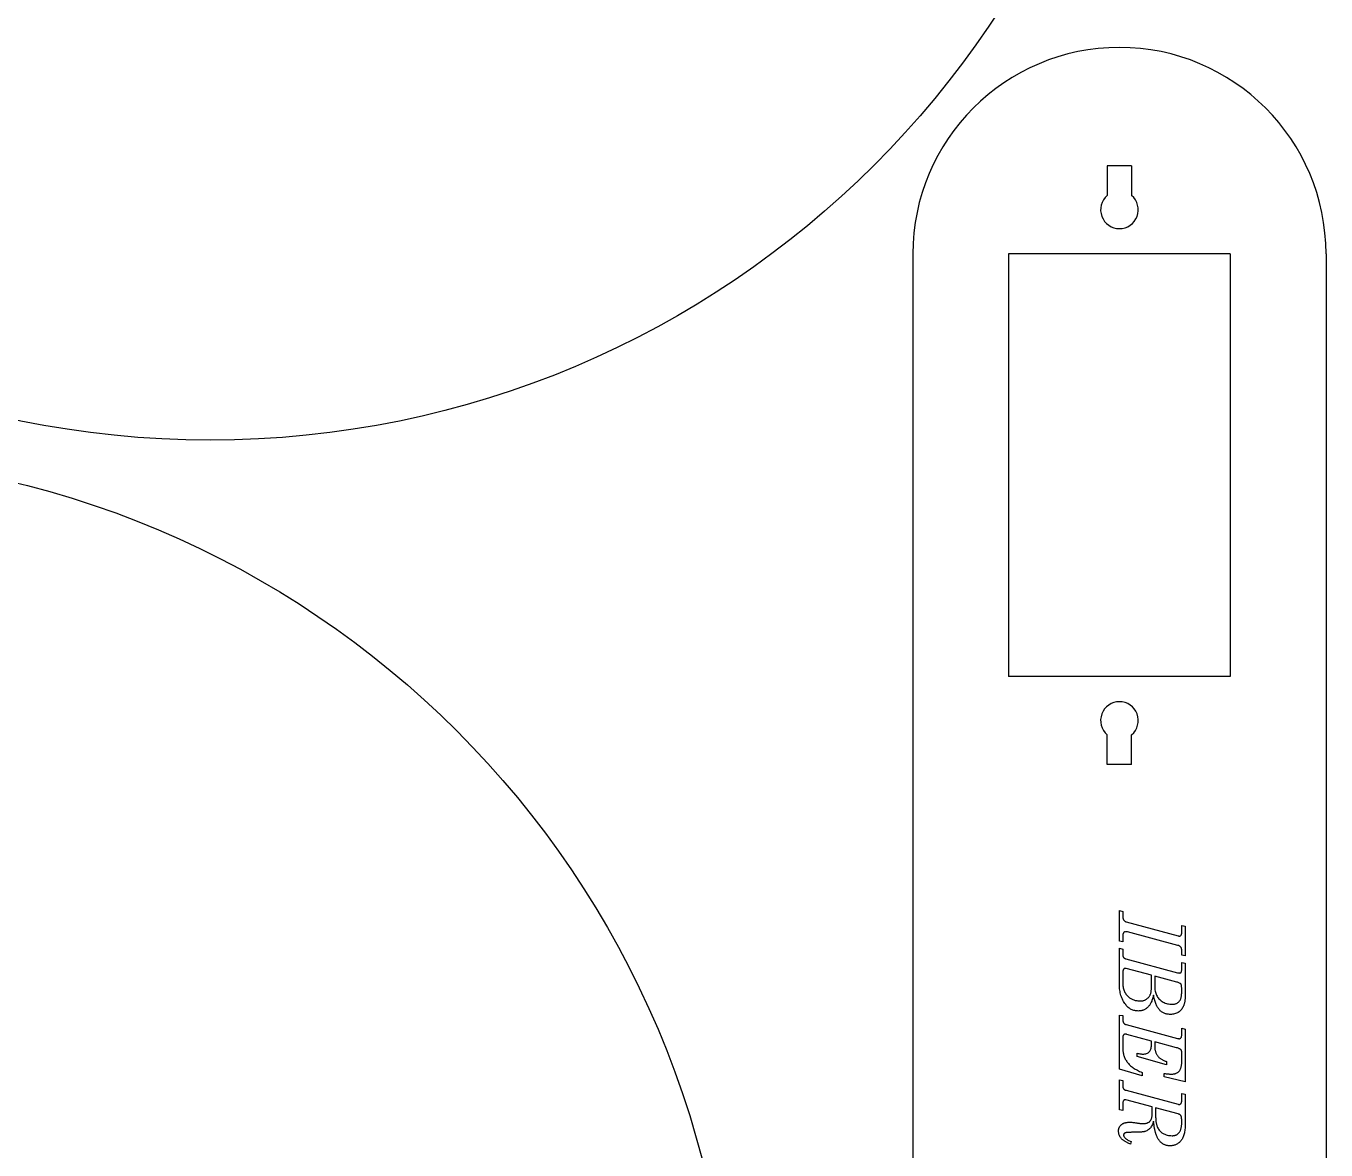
# Model space of a CAD drawing. Header units: millimetres. Extents: x 1 to 263, y 334 to 648.
# Drawn here: x 191.3 to 260.6, y 509.9 to 569.8 of the extents above; entities that cross this region are included whole.
import ezdxf

# ---------------------------------------------------------------- set-up
doc = ezdxf.new("R2010")
doc.units = ezdxf.units.MM

msp = doc.modelspace()

# ---------------------------------------------------------------- linework, layer by layer
at = {"color": 7, "linetype": 'Continuous', "lineweight": 25}
for p, q in [((250.204, 562.337), (248.904, 562.337)), ((248.904, 562.337), (248.904, 560.747)), ((250.204, 562.337), (250.204, 560.747)), ((238.554, 557.637), (238.554, 457.637)), ((255.454, 557.637), (243.654, 557.637)), ((243.654, 557.637), (243.654, 535.137)), ((255.454, 557.637), (255.454, 535.137)), ((260.554, 557.637), (260.554, 457.637)), ((255.454, 535.137), (243.654, 535.137)), ((248.904, 530.437), (248.904, 532.027)), ((250.204, 530.437), (250.204, 532.027)), ((250.204, 530.437), (248.904, 530.437)), ((249.554, 521.028), (249.554, 522.656)), ((249.554, 522.656), (249.733, 522.612)), ((249.733, 522.612), (249.733, 522.384)), ((249.916, 522.058), (252.682, 521.312)), ((249.733, 521.281), (249.733, 520.988)), ((252.656, 520.808), (249.991, 521.527)), ((252.874, 521.522), (252.874, 521.873)), ((252.874, 521.873), (253.054, 521.835)), ((253.054, 521.835), (253.054, 520.252)), ((249.733, 520.988), (249.554, 521.028)), ((249.554, 518.734), (249.554, 520.651)), ((249.554, 520.651), (249.733, 520.599)), ((249.733, 520.599), (249.733, 520.305)), ((249.899, 520.088), (252.639, 519.35)), ((252.874, 520.288), (252.874, 520.529)), ((253.054, 520.252), (252.874, 520.288)), ((252.874, 519.572), (252.874, 519.894)), ((252.874, 519.894), (253.054, 519.851)), ((253.054, 519.851), (253.054, 518.116)), ((249.733, 519.318), (249.733, 518.826)), ((251.259, 519.213), (249.909, 519.576)), ((251.259, 518.529), (251.259, 519.213)), ((252.605, 518.851), (251.438, 519.165)), ((251.438, 519.165), (251.438, 518.558)), ((249.554, 514.213), (249.554, 517.083)), ((249.554, 517.083), (249.733, 517.062)), ((249.733, 517.062), (249.733, 516.877)), ((249.906, 516.586), (252.649, 515.847)), ((252.874, 516.098), (252.874, 516.388)), ((252.874, 516.388), (253.054, 516.341)), ((249.733, 515.896), (249.733, 515.337)), ((251.259, 515.712), (249.956, 516.065)), ((251.259, 515.485), (251.259, 515.712)), ((253.054, 516.341), (253.054, 513.54)), ((250.496, 514.886), (250.496, 515.065)), ((252.602, 515.351), (251.438, 515.662)), ((251.438, 515.662), (251.438, 515.404)), ((252.874, 514.619), (252.874, 515.103)), ((252.067, 514.437), (250.496, 514.886)), ((252.067, 514.617), (252.067, 514.437)), ((250.765, 513.854), (249.554, 514.213)), ((249.554, 512.046), (249.554, 513.649)), ((249.554, 513.649), (249.733, 513.606)), ((250.765, 514.033), (250.765, 513.854)), ((251.932, 513.809), (251.932, 513.989)), ((253.054, 513.54), (251.932, 513.809)), ((249.733, 513.606), (249.733, 513.318)), ((249.906, 513.086), (252.682, 512.339)), ((252.874, 512.578), (252.874, 512.924)), ((252.874, 512.924), (253.054, 512.881)), ((249.733, 512.358), (249.733, 512.006)), ((251.304, 512.201), (249.902, 512.579)), ((253.054, 512.881), (253.054, 511.279)), ((249.733, 512.006), (249.554, 512.046)), ((251.304, 511.875), (251.304, 512.201)), ((252.681, 511.83), (251.483, 512.154)), ((251.483, 512.154), (251.483, 511.694)), ((250.182, 510.35), (250.14, 510.219))]:
    msp.add_line(p, q, dxfattribs=at)
for centre in [(201.138, 597.721), (178.921, 496.873)]:
    msp.add_circle(centre, 50, dxfattribs=at)
for centre, radius, start, end in [((249.554, 557.637), 11, 0, 180), ((249.554, 559.987), 1, 130.5416, 49.4584), ((249.554, 532.787), 1, 310.5416, 229.4584)]:
    msp.add_arc(centre, radius, start, end, dxfattribs=at)
for points, knots in [([(249.733, 522.384), (249.734, 522.362), (249.735, 522.321), (249.743, 522.262), (249.758, 522.21), (249.777, 522.164), (249.803, 522.127), (249.835, 522.096), (249.873, 522.072), (249.901, 522.063), (249.916, 522.058)], [0, 0, 0, 0, 0.16289, 0.308083, 0.441259, 0.560619, 0.672526, 0.77904, 0.887133, 1, 1, 1, 1]), ([(249.888, 521.537), (249.876, 521.536), (249.853, 521.535), (249.821, 521.524), (249.793, 521.507), (249.77, 521.481), (249.753, 521.445), (249.741, 521.4), (249.735, 521.344), (249.734, 521.303), (249.733, 521.281)], [0, 0, 0, 0, 0.105606, 0.20336, 0.295983, 0.392336, 0.502932, 0.639943, 0.804048, 1, 1, 1, 1]), ([(249.991, 521.527), (249.975, 521.53), (249.942, 521.536), (249.907, 521.536), (249.888, 521.537)], [0, 0, 0, 0, 0.447795, 1, 1, 1, 1]), ([(252.682, 521.312), (252.692, 521.309), (252.711, 521.303), (252.731, 521.302), (252.741, 521.302)], [0, 0, 0, 0, 0.519154, 1, 1, 1, 1]), ([(252.741, 521.302), (252.751, 521.302), (252.771, 521.303), (252.798, 521.314), (252.821, 521.329), (252.841, 521.352), (252.857, 521.383), (252.868, 521.421), (252.873, 521.469), (252.874, 521.503), (252.874, 521.522)], [0, 0, 0, 0, 0.104085, 0.199432, 0.295022, 0.394103, 0.508377, 0.644119, 0.807051, 1, 1, 1, 1]), ([(252.874, 520.529), (252.874, 520.548), (252.873, 520.584), (252.863, 520.634), (252.848, 520.678), (252.825, 520.715), (252.795, 520.746), (252.756, 520.771), (252.709, 520.793), (252.674, 520.803), (252.656, 520.808)], [0, 0, 0, 0, 0.145471, 0.275279, 0.389911, 0.497909, 0.605728, 0.720655, 0.853077, 1, 1, 1, 1]), ([(249.733, 520.305), (249.734, 520.291), (249.735, 520.265), (249.743, 520.227), (249.755, 520.193), (249.773, 520.163), (249.798, 520.139), (249.826, 520.116), (249.861, 520.1), (249.886, 520.092), (249.899, 520.088)], [0, 0, 0, 0, 0.139079, 0.266385, 0.384752, 0.500926, 0.615687, 0.734706, 0.860921, 1, 1, 1, 1]), ([(249.773, 519.534), (249.767, 519.521), (249.753, 519.493), (249.741, 519.443), (249.735, 519.384), (249.734, 519.341), (249.733, 519.318)], [0, 0, 0, 0, 0.1945161, 0.423764, 0.6920753, 1, 1, 1, 1]), ([(249.864, 519.583), (249.855, 519.583), (249.836, 519.582), (249.81, 519.572), (249.789, 519.556), (249.778, 519.541), (249.773, 519.534)], [0, 0, 0, 0, 0.265043, 0.513562, 0.747761, 1, 1, 1, 1]), ([(249.909, 519.576), (249.901, 519.578), (249.886, 519.582), (249.871, 519.583), (249.864, 519.583)], [0, 0, 0, 0, 0.528056, 1, 1, 1, 1]), ([(252.639, 519.35), (252.658, 519.345), (252.695, 519.336), (252.733, 519.335), (252.752, 519.334)], [0, 0, 0, 0, 0.501731, 1, 1, 1, 1]), ([(252.752, 519.334), (252.762, 519.334), (252.781, 519.335), (252.807, 519.344), (252.829, 519.358), (252.847, 519.379), (252.86, 519.411), (252.869, 519.453), (252.873, 519.509), (252.874, 519.55), (252.874, 519.572)], [0, 0, 0, 0, 0.097029, 0.1843, 0.267221, 0.352033, 0.455012, 0.596707, 0.776812, 1, 1, 1, 1]), ([(249.887, 517.65), (249.86, 517.687), (249.807, 517.761), (249.739, 517.88), (249.682, 518.007), (249.635, 518.14), (249.599, 518.279), (249.573, 518.425), (249.556, 518.577), (249.555, 518.681), (249.554, 518.734)], [0, 0, 0, 0, 0.118179, 0.236962, 0.356197, 0.477891, 0.602128, 0.729743, 0.862173, 1, 1, 1, 1]), ([(249.733, 518.826), (249.734, 518.786), (249.736, 518.707), (249.75, 518.594), (249.773, 518.487), (249.806, 518.388), (249.848, 518.296), (249.9, 518.211), (249.961, 518.133), (250.009, 518.088), (250.033, 518.065)], [0, 0, 0, 0, 0.1422838, 0.2779887, 0.4064889, 0.5292649, 0.6490547, 0.7658293, 0.8824262, 1, 1, 1, 1]), ([(250.677, 517.847), (250.699, 517.848), (250.741, 517.849), (250.802, 517.857), (250.86, 517.872), (250.915, 517.892), (250.966, 517.918), (251.015, 517.949), (251.059, 517.987), (251.101, 518.029), (251.138, 518.077), (251.17, 518.129), (251.198, 518.186), (251.22, 518.246), (251.238, 518.311), (251.25, 518.38), (251.257, 518.453), (251.258, 518.503), (251.259, 518.529)], [0, 0, 0, 0, 0.063862, 0.124768, 0.184142, 0.240962, 0.297719, 0.354472, 0.411566, 0.47042, 0.53021, 0.590636, 0.652357, 0.715993, 0.782109, 0.851208, 0.923665, 1, 1, 1, 1]), ([(251.438, 518.558), (251.44, 518.517), (251.443, 518.436), (251.465, 518.317), (251.503, 518.205), (251.554, 518.099), (251.618, 518.002), (251.696, 517.916), (251.785, 517.841), (251.886, 517.779), (251.995, 517.729), (252.111, 517.694), (252.232, 517.672), (252.314, 517.669), (252.356, 517.668)], [0, 0, 0, 0, 0.086396, 0.170094, 0.252206, 0.334377, 0.415635, 0.496115, 0.576471, 0.658992, 0.742964, 0.827108, 0.912166, 1, 1, 1, 1]), ([(252.874, 518.39), (252.874, 518.413), (252.874, 518.455), (252.872, 518.516), (252.869, 518.569), (252.865, 518.617), (252.859, 518.657), (252.852, 518.69), (252.845, 518.716), (252.831, 518.744), (252.802, 518.773), (252.752, 518.8), (252.685, 518.828), (252.634, 518.843), (252.605, 518.851)], [0, 0, 0, 0, 0.1101062, 0.2087976, 0.2972262, 0.3743745, 0.4405563, 0.4956661, 0.5399362, 0.5758391, 0.6456009, 0.7366676, 0.8548849, 1, 1, 1, 1]), ([(250.033, 518.065), (250.053, 518.047), (250.094, 518.012), (250.163, 517.968), (250.236, 517.931), (250.314, 517.899), (250.398, 517.877), (250.487, 517.859), (250.58, 517.85), (250.644, 517.848), (250.677, 517.847)], [0, 0, 0, 0, 0.115958, 0.232476, 0.350063, 0.470348, 0.59475, 0.724155, 0.858877, 1, 1, 1, 1]), ([(251.371, 518.162), (251.363, 518.127), (251.349, 518.059), (251.321, 517.962), (251.29, 517.871), (251.255, 517.787), (251.216, 517.711), (251.172, 517.64), (251.124, 517.577), (251.073, 517.52), (251.018, 517.471), (250.961, 517.428), (250.902, 517.391), (250.84, 517.361), (250.776, 517.337), (250.709, 517.321), (250.64, 517.311), (250.593, 517.31), (250.57, 517.309)], [0, 0, 0, 0, 0.083368, 0.162625, 0.237631, 0.308495, 0.375771, 0.440366, 0.502293, 0.56175, 0.619656, 0.675324, 0.729561, 0.783332, 0.836474, 0.890135, 0.944483, 1, 1, 1, 1]), ([(252.259, 517.13), (252.23, 517.13), (252.171, 517.132), (252.086, 517.144), (252.005, 517.164), (251.929, 517.193), (251.858, 517.228), (251.79, 517.273), (251.728, 517.326), (251.67, 517.387), (251.617, 517.456), (251.568, 517.533), (251.524, 517.617), (251.484, 517.711), (251.449, 517.812), (251.418, 517.921), (251.391, 518.038), (251.378, 518.12), (251.371, 518.162)], [0, 0, 0, 0, 0.05926, 0.116212, 0.171491, 0.224734, 0.277887, 0.331018, 0.385266, 0.440651, 0.498454, 0.558582, 0.621753, 0.689197, 0.7604, 0.835499, 0.915327, 1, 1, 1, 1]), ([(253.054, 518.116), (253.054, 518.087), (253.053, 518.031), (253.048, 517.95), (253.041, 517.873), (253.031, 517.801), (253.017, 517.733), (253, 517.669), (252.981, 517.61), (252.951, 517.538), (252.907, 517.457), (252.844, 517.37), (252.77, 517.297), (252.686, 517.236), (252.593, 517.187), (252.49, 517.154), (252.378, 517.133), (252.3, 517.131), (252.259, 517.13)], [0, 0, 0, 0, 0.059829, 0.116348, 0.169583, 0.220687, 0.268379, 0.314151, 0.357214, 0.397768, 0.475243, 0.548688, 0.620565, 0.691579, 0.763795, 0.838079, 0.916206, 1, 1, 1, 1]), ([(252.356, 517.668), (252.378, 517.668), (252.422, 517.669), (252.484, 517.68), (252.543, 517.695), (252.598, 517.717), (252.649, 517.745), (252.695, 517.779), (252.738, 517.82), (252.762, 517.851), (252.775, 517.867)], [0, 0, 0, 0, 0.138192, 0.269132, 0.393927, 0.514565, 0.634271, 0.753739, 0.874018, 1, 1, 1, 1]), ([(252.775, 517.867), (252.783, 517.88), (252.8, 517.906), (252.819, 517.953), (252.837, 518.007), (252.851, 518.068), (252.861, 518.138), (252.869, 518.215), (252.874, 518.3), (252.874, 518.359), (252.874, 518.39)], [0, 0, 0, 0, 0.082239, 0.175921, 0.27989, 0.397163, 0.527283, 0.670942, 0.828445, 1, 1, 1, 1]), ([(250.57, 517.309), (250.535, 517.31), (250.467, 517.312), (250.368, 517.328), (250.274, 517.355), (250.186, 517.392), (250.103, 517.441), (250.024, 517.499), (249.952, 517.57), (249.909, 517.623), (249.887, 517.65)], [0, 0, 0, 0, 0.131023, 0.256302, 0.378578, 0.498601, 0.619437, 0.74196, 0.868251, 1, 1, 1, 1]), ([(249.733, 516.877), (249.734, 516.858), (249.735, 516.821), (249.742, 516.769), (249.756, 516.723), (249.775, 516.683), (249.799, 516.648), (249.83, 516.621), (249.866, 516.599), (249.893, 516.591), (249.906, 516.586)], [0, 0, 0, 0, 0.1566882, 0.2994736, 0.4292698, 0.5479234, 0.6601884, 0.7709837, 0.882271, 1, 1, 1, 1]), ([(249.778, 516.039), (249.771, 516.029), (249.757, 516.008), (249.743, 515.974), (249.735, 515.936), (249.734, 515.909), (249.733, 515.896)], [0, 0, 0, 0, 0.239667, 0.478628, 0.732833, 1, 1, 1, 1]), ([(249.878, 516.076), (249.867, 516.076), (249.847, 516.076), (249.819, 516.067), (249.795, 516.057), (249.784, 516.045), (249.778, 516.039)], [0, 0, 0, 0, 0.293639, 0.545635, 0.779247, 1, 1, 1, 1]), ([(249.956, 516.065), (249.943, 516.068), (249.917, 516.075), (249.891, 516.076), (249.878, 516.076)], [0, 0, 0, 0, 0.510405, 1, 1, 1, 1]), ([(252.649, 515.847), (252.664, 515.844), (252.691, 515.837), (252.72, 515.836), (252.733, 515.835)], [0, 0, 0, 0, 0.521445, 1, 1, 1, 1]), ([(252.733, 515.835), (252.744, 515.836), (252.764, 515.837), (252.793, 515.848), (252.818, 515.866), (252.839, 515.892), (252.856, 515.927), (252.867, 515.974), (252.874, 516.032), (252.874, 516.075), (252.874, 516.098)], [0, 0, 0, 0, 0.092612, 0.181956, 0.270215, 0.365275, 0.477509, 0.618021, 0.79286, 1, 1, 1, 1]), ([(249.733, 515.337), (249.734, 515.302), (249.735, 515.232), (249.746, 515.128), (249.766, 515.028), (249.791, 514.932), (249.826, 514.839), (249.866, 514.75), (249.915, 514.665), (249.971, 514.583), (250.036, 514.504), (250.112, 514.429), (250.196, 514.355), (250.291, 514.285), (250.395, 514.217), (250.51, 514.154), (250.633, 514.09), (250.72, 514.053), (250.765, 514.033)], [0, 0, 0, 0, 0.059869, 0.11847, 0.175372, 0.231236, 0.286158, 0.34112, 0.395953, 0.451425, 0.508483, 0.568052, 0.630563, 0.696935, 0.76638, 0.840062, 0.917701, 1, 1, 1, 1]), ([(250.496, 515.065), (250.529, 515.058), (250.589, 515.044), (250.674, 515.029), (250.744, 515.018), (250.787, 515.016), (250.805, 515.016)], [0, 0, 0, 0, 0.320463, 0.595318, 0.820986, 1, 1, 1, 1]), ([(250.805, 515.016), (250.84, 515.017), (250.907, 515.019), (250.999, 515.043), (251.08, 515.081), (251.146, 515.136), (251.197, 515.205), (251.234, 515.287), (251.256, 515.382), (251.258, 515.449), (251.259, 515.485)], [0, 0, 0, 0, 0.140931, 0.267446, 0.383883, 0.497049, 0.610242, 0.728434, 0.857253, 1, 1, 1, 1]), ([(251.438, 515.404), (251.439, 515.38), (251.44, 515.333), (251.447, 515.264), (251.46, 515.198), (251.476, 515.134), (251.499, 515.074), (251.525, 515.017), (251.559, 514.963), (251.595, 514.912), (251.637, 514.864), (251.684, 514.819), (251.736, 514.778), (251.792, 514.739), (251.854, 514.704), (251.92, 514.67), (251.992, 514.643), (252.041, 514.625), (252.067, 514.617)], [0, 0, 0, 0, 0.066282, 0.129626, 0.191169, 0.251063, 0.310068, 0.3676, 0.424725, 0.482357, 0.540671, 0.599342, 0.660602, 0.723029, 0.788111, 0.85569, 0.92638, 1, 1, 1, 1]), ([(252.874, 515.103), (252.874, 515.118), (252.872, 515.148), (252.863, 515.19), (252.847, 515.225), (252.823, 515.257), (252.787, 515.283), (252.739, 515.306), (252.676, 515.33), (252.628, 515.344), (252.602, 515.351)], [0, 0, 0, 0, 0.115753, 0.218159, 0.312979, 0.402585, 0.504583, 0.636346, 0.800489, 1, 1, 1, 1]), ([(252.298, 513.949), (252.322, 513.949), (252.368, 513.95), (252.435, 513.957), (252.497, 513.97), (252.554, 513.987), (252.607, 514.009), (252.654, 514.038), (252.697, 514.07), (252.734, 514.109), (252.768, 514.152), (252.797, 514.201), (252.82, 514.257), (252.841, 514.318), (252.856, 514.385), (252.866, 514.458), (252.873, 514.536), (252.874, 514.591), (252.874, 514.619)], [0, 0, 0, 0, 0.070259, 0.136008, 0.197831, 0.256178, 0.311669, 0.365378, 0.417963, 0.470041, 0.523044, 0.57888, 0.638077, 0.700544, 0.767662, 0.839985, 0.91738, 1, 1, 1, 1]), ([(251.932, 513.989), (251.968, 513.982), (252.036, 513.971), (252.132, 513.958), (252.219, 513.951), (252.273, 513.949), (252.298, 513.949)], [0, 0, 0, 0, 0.2949126, 0.5596545, 0.7944101, 1, 1, 1, 1]), ([(249.733, 513.318), (249.734, 513.304), (249.735, 513.275), (249.742, 513.235), (249.757, 513.199), (249.776, 513.167), (249.8, 513.139), (249.831, 513.117), (249.866, 513.099), (249.893, 513.09), (249.906, 513.086)], [0, 0, 0, 0, 0.140342, 0.269401, 0.389123, 0.505792, 0.619152, 0.738316, 0.863605, 1, 1, 1, 1]), ([(249.775, 512.539), (249.768, 512.527), (249.754, 512.503), (249.743, 512.46), (249.735, 512.411), (249.734, 512.377), (249.733, 512.358)], [0, 0, 0, 0, 0.211094, 0.445732, 0.70745, 1, 1, 1, 1]), ([(249.866, 512.583), (249.856, 512.583), (249.838, 512.582), (249.812, 512.573), (249.79, 512.559), (249.78, 512.546), (249.775, 512.539)], [0, 0, 0, 0, 0.2725806, 0.5174056, 0.7559811, 1, 1, 1, 1]), ([(249.902, 512.579), (249.896, 512.58), (249.884, 512.583), (249.872, 512.583), (249.866, 512.583)], [0, 0, 0, 0, 0.503802, 1, 1, 1, 1]), ([(252.682, 512.339), (252.691, 512.337), (252.708, 512.332), (252.726, 512.332), (252.734, 512.332)], [0, 0, 0, 0, 0.531755, 1, 1, 1, 1]), ([(252.734, 512.332), (252.744, 512.332), (252.764, 512.333), (252.792, 512.346), (252.816, 512.365), (252.838, 512.392), (252.855, 512.426), (252.866, 512.47), (252.874, 512.521), (252.874, 512.558), (252.874, 512.578)], [0, 0, 0, 0, 0.096098, 0.187626, 0.284005, 0.389746, 0.508877, 0.647313, 0.811193, 1, 1, 1, 1]), ([(250.789, 511.312), (250.811, 511.313), (250.853, 511.314), (250.914, 511.319), (250.971, 511.329), (251.022, 511.342), (251.069, 511.361), (251.112, 511.383), (251.149, 511.409), (251.183, 511.439), (251.212, 511.474), (251.236, 511.515), (251.258, 511.561), (251.275, 511.613), (251.288, 511.67), (251.297, 511.733), (251.303, 511.802), (251.303, 511.85), (251.304, 511.875)], [0, 0, 0, 0, 0.0735991, 0.1427045, 0.2069443, 0.2675767, 0.3236859, 0.3771047, 0.4282315, 0.4780881, 0.5286241, 0.5822066, 0.638832, 0.7006143, 0.7664225, 0.8383492, 0.9161228, 1, 1, 1, 1]), ([(251.483, 511.694), (251.483, 511.664), (251.484, 511.606), (251.489, 511.521), (251.496, 511.44), (251.507, 511.365), (251.522, 511.294), (251.54, 511.228), (251.56, 511.167), (251.592, 511.093), (251.636, 511.01), (251.7, 510.924), (251.772, 510.852), (251.828, 510.816), (251.856, 510.799)], [0, 0, 0, 0, 0.088366, 0.17203, 0.251087, 0.32645, 0.396984, 0.464126, 0.528083, 0.588086, 0.701462, 0.805557, 0.904652, 1, 1, 1, 1]), ([(252.874, 511.403), (252.874, 511.423), (252.874, 511.461), (252.872, 511.515), (252.869, 511.563), (252.864, 511.606), (252.859, 511.644), (252.852, 511.676), (252.844, 511.703), (252.831, 511.732), (252.809, 511.762), (252.775, 511.791), (252.731, 511.815), (252.699, 511.825), (252.681, 511.83)], [0, 0, 0, 0, 0.114125, 0.218811, 0.312706, 0.396121, 0.470282, 0.534234, 0.588371, 0.634581, 0.716386, 0.802146, 0.895173, 1, 1, 1, 1]), ([(249.509, 510.913), (249.509, 510.93), (249.51, 510.964), (249.517, 511.013), (249.529, 511.06), (249.545, 511.105), (249.566, 511.147), (249.592, 511.186), (249.622, 511.223), (249.657, 511.257), (249.696, 511.288), (249.741, 511.313), (249.789, 511.336), (249.842, 511.354), (249.9, 511.369), (249.962, 511.378), (250.029, 511.385), (250.075, 511.386), (250.099, 511.386)], [0, 0, 0, 0, 0.060665, 0.118585, 0.175206, 0.230142, 0.283992, 0.338971, 0.394242, 0.450428, 0.508764, 0.568611, 0.630912, 0.695933, 0.765269, 0.839067, 0.917232, 1, 1, 1, 1]), ([(250.14, 510.219), (250.114, 510.229), (250.065, 510.248), (249.993, 510.28), (249.926, 510.314), (249.864, 510.349), (249.807, 510.386), (249.756, 510.424), (249.709, 510.465), (249.667, 510.508), (249.629, 510.552), (249.597, 510.598), (249.57, 510.646), (249.547, 510.696), (249.531, 510.748), (249.518, 510.801), (249.511, 510.856), (249.51, 510.894), (249.509, 510.913)], [0, 0, 0, 0, 0.08183, 0.159686, 0.234018, 0.3047, 0.3723, 0.43613, 0.498016, 0.557769, 0.615264, 0.670474, 0.725825, 0.779575, 0.833903, 0.888447, 0.943364, 1, 1, 1, 1]), ([(250.227, 510.847), (250.203, 510.847), (250.157, 510.847), (250.091, 510.845), (250.033, 510.841), (249.982, 510.838), (249.939, 510.834), (249.903, 510.827), (249.874, 510.821), (249.858, 510.814), (249.851, 510.812)], [0, 0, 0, 0, 0.192347, 0.364431, 0.51821, 0.651688, 0.76708, 0.862857, 0.940906, 1, 1, 1, 1]), ([(250.099, 511.386), (250.125, 511.386), (250.18, 511.385), (250.265, 511.378), (250.356, 511.368), (250.418, 511.358), (250.45, 511.353)], [0, 0, 0, 0, 0.224406, 0.467258, 0.724852, 1, 1, 1, 1]), ([(250.884, 510.885), (250.871, 510.882), (250.841, 510.875), (250.79, 510.868), (250.726, 510.862), (250.65, 510.856), (250.562, 510.853), (250.461, 510.849), (250.348, 510.848), (250.269, 510.848), (250.227, 510.847)], [0, 0, 0, 0, 0.061142, 0.139657, 0.235853, 0.35209, 0.486202, 0.638381, 0.809624, 1, 1, 1, 1]), ([(250.45, 511.353), (250.47, 511.35), (250.508, 511.343), (250.563, 511.336), (250.613, 511.329), (250.658, 511.322), (250.698, 511.318), (250.733, 511.315), (250.763, 511.313), (250.781, 511.312), (250.789, 511.312)], [0, 0, 0, 0, 0.178614, 0.34009, 0.487071, 0.621587, 0.737039, 0.839863, 0.928224, 1, 1, 1, 1]), ([(251.371, 511.435), (251.358, 511.395), (251.333, 511.32), (251.286, 511.217), (251.235, 511.13), (251.177, 511.058), (251.113, 511), (251.043, 510.952), (250.967, 510.912), (250.912, 510.894), (250.884, 510.885)], [0, 0, 0, 0, 0.1629424, 0.309169, 0.4398344, 0.5562718, 0.6658158, 0.7756619, 0.885986, 1, 1, 1, 1]), ([(251.496, 510.765), (251.489, 510.784), (251.476, 510.825), (251.459, 510.892), (251.442, 510.965), (251.426, 511.045), (251.41, 511.132), (251.397, 511.227), (251.383, 511.329), (251.375, 511.399), (251.371, 511.435)], [0, 0, 0, 0, 0.090569, 0.190412, 0.299971, 0.419347, 0.549629, 0.689715, 0.839827, 1, 1, 1, 1]), ([(253.054, 511.279), (253.053, 511.231), (253.052, 511.139), (253.042, 511.005), (253.025, 510.881), (253.001, 510.767), (252.97, 510.663), (252.934, 510.567), (252.889, 510.483), (252.837, 510.408), (252.78, 510.342), (252.718, 510.285), (252.652, 510.237), (252.581, 510.197), (252.505, 510.167), (252.425, 510.146), (252.341, 510.132), (252.283, 510.13), (252.253, 510.13)], [0, 0, 0, 0, 0.090386, 0.175214, 0.253953, 0.327272, 0.395662, 0.459901, 0.520141, 0.577149, 0.631775, 0.684752, 0.73614, 0.786906, 0.837984, 0.890312, 0.944127, 1, 1, 1, 1]), ([(252.361, 510.668), (252.381, 510.669), (252.421, 510.67), (252.478, 510.677), (252.531, 510.691), (252.581, 510.71), (252.627, 510.734), (252.67, 510.763), (252.708, 510.799), (252.744, 510.839), (252.775, 510.886), (252.802, 510.939), (252.825, 510.999), (252.842, 511.067), (252.858, 511.141), (252.867, 511.222), (252.873, 511.311), (252.874, 511.372), (252.874, 511.403)], [0, 0, 0, 0, 0.058999, 0.115696, 0.168716, 0.220771, 0.27104, 0.321793, 0.372226, 0.424186, 0.478545, 0.536162, 0.599287, 0.667445, 0.740825, 0.820895, 0.906778, 1, 1, 1, 1]), ([(249.851, 510.812), (249.84, 510.806), (249.819, 510.794), (249.795, 510.767), (249.781, 510.734), (249.779, 510.71), (249.778, 510.697)], [0, 0, 0, 0, 0.257436, 0.498251, 0.735513, 1, 1, 1, 1]), ([(249.778, 510.697), (249.779, 510.682), (249.782, 510.652), (249.803, 510.607), (249.836, 510.563), (249.881, 510.52), (249.938, 510.476), (250.008, 510.434), (250.09, 510.39), (250.15, 510.364), (250.182, 510.35)], [0, 0, 0, 0, 0.078892, 0.164049, 0.26052, 0.371827, 0.500278, 0.64671, 0.813451, 1, 1, 1, 1]), ([(252.253, 510.13), (252.231, 510.13), (252.186, 510.13), (252.122, 510.139), (252.059, 510.15), (252, 510.168), (251.943, 510.189), (251.89, 510.217), (251.839, 510.249), (251.792, 510.286), (251.747, 510.329), (251.704, 510.376), (251.663, 510.428), (251.624, 510.485), (251.589, 510.548), (251.555, 510.615), (251.523, 510.688), (251.505, 510.739), (251.496, 510.765)], [0, 0, 0, 0, 0.063143, 0.124057, 0.183625, 0.241243, 0.297647, 0.353806, 0.409625, 0.466305, 0.523978, 0.583547, 0.645358, 0.709725, 0.777162, 0.848312, 0.922207, 1, 1, 1, 1]), ([(251.856, 510.799), (251.894, 510.779), (251.972, 510.738), (252.097, 510.699), (252.227, 510.673), (252.316, 510.67), (252.361, 510.668)], [0, 0, 0, 0, 0.248306, 0.495704, 0.744481, 1, 1, 1, 1])]:
    msp.add_open_spline(points, degree=3, knots=knots, dxfattribs=at)

doc.saveas('drawing.dxf')
